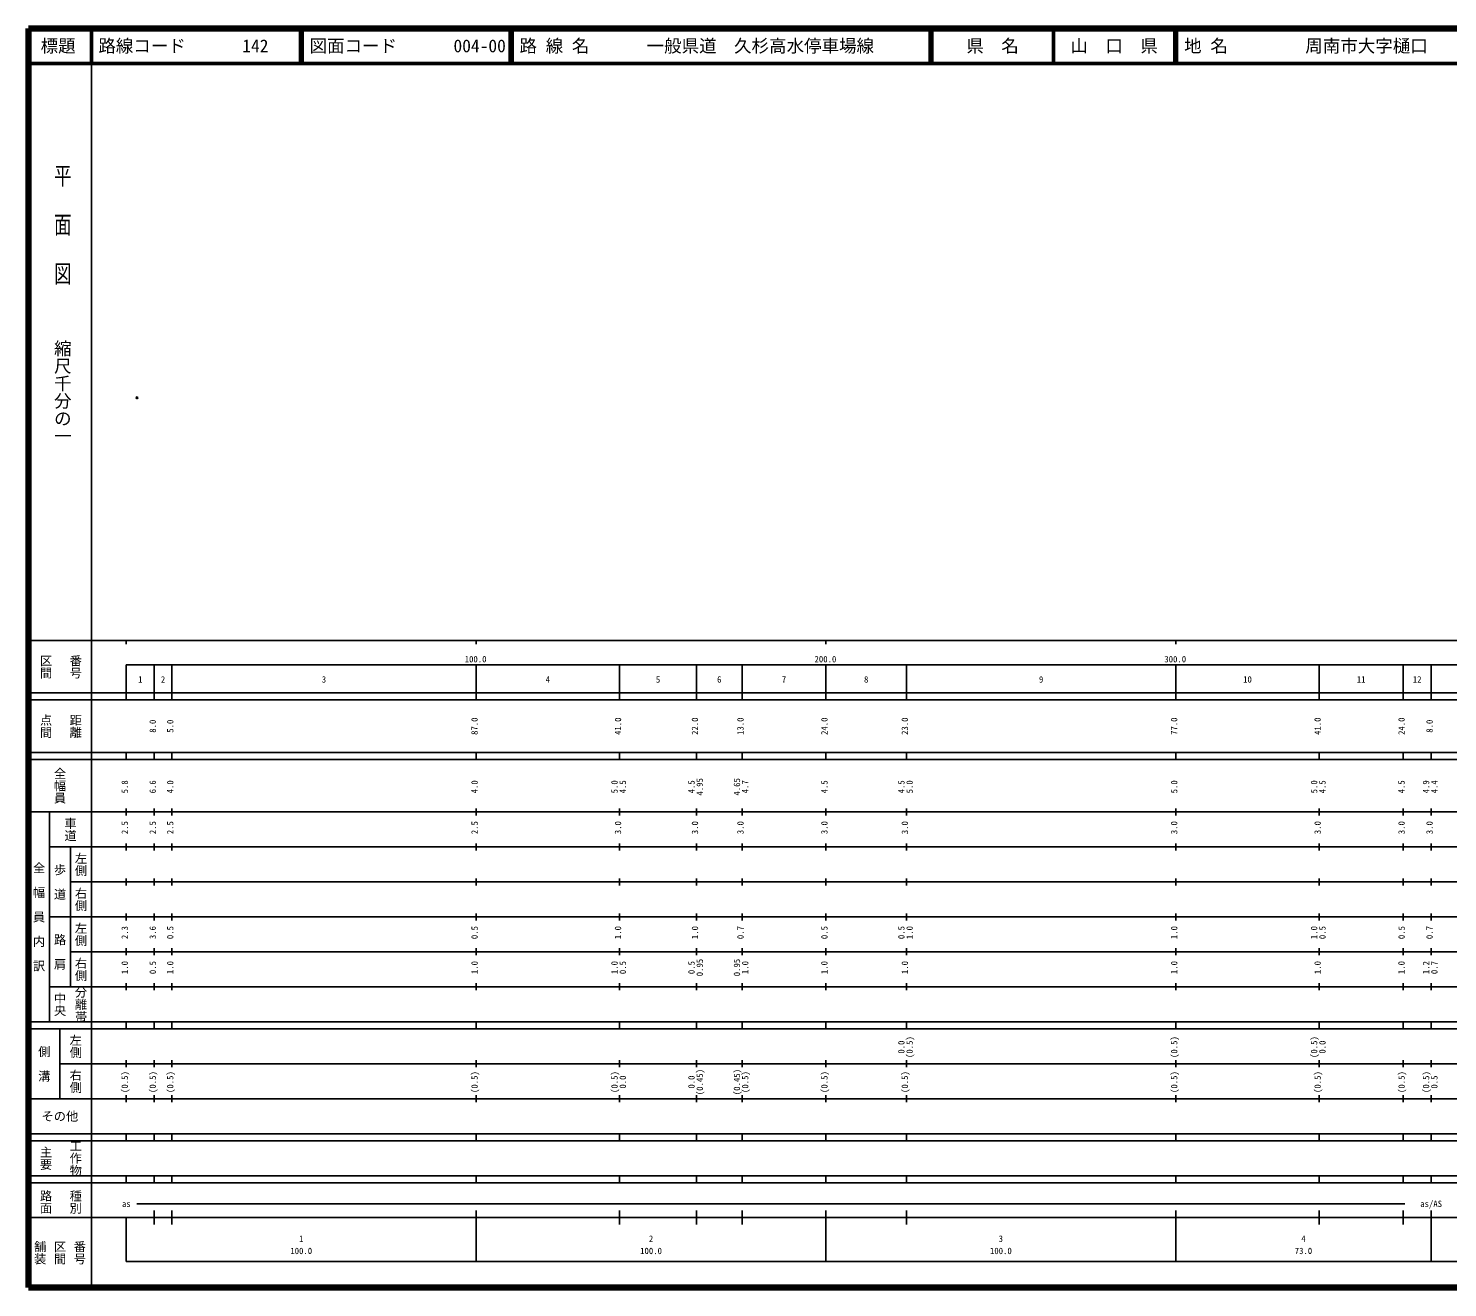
# Model space of a CAD drawing. Units: millimetres on the paper. Extents: x 40 to 680, y 20 to 380.
# Drawn here: x 40 to 445.7, y 20 to 380 of the extents above; entities that cross this region are included whole.
import ezdxf
from ezdxf.enums import TextEntityAlignment as Align

# ---------------------------------------------------------------- set-up
doc = ezdxf.new("R2010")
doc.units = ezdxf.units.MM
doc.header["$PDMODE"] = 32
doc.header["$PDSIZE"] = 0.5
doc.layers.add('M-OTRS', color=6, linetype='Continuous')
doc.layers.add('M-TTL-TXT', color=7, linetype='Continuous')
for name, color, linetype, lineweight in [('M-TTL', 2, 'Continuous', 140), ('M-TTL-BAND', 7, 'Continuous', 25), ('M-TTL-LINE', 7, 'Continuous', 50)]:
    doc.layers.add(name, color=color, linetype=linetype, lineweight=lineweight)
doc.styles.add('@ＭＳ ゴシック', font='')
doc.styles.add('ＭＳ ゴシック', font='')
doc.styles.get('@ＭＳ ゴシック').set_extended_font_data('@MS Gothic')
doc.styles.get('ＭＳ ゴシック').set_extended_font_data('MS Gothic')

msp = doc.modelspace()

# ---------------------------------------------------------------- linework, layer by layer
at = {"layer": 'M-OTRS'}
msp.add_point((71.063, 274.392), dxfattribs=at)
at = {"layer": 'M-TTL'}
for p, q in [((40, 380), (40, 20)), ((680, 380), (40, 380)), ((40, 20), (680, 20))]:
    msp.add_line(p, q, dxfattribs=at)
at = {"layer": 'M-TTL-BAND'}
for p, q in [((58, 370), (58, 20)), ((40, 205), (579, 205)), ((68, 205), (68, 204)), ((168, 205), (168, 204)), ((268, 205), (268, 204)), ((368, 205), (368, 204)), ((68, 198), (579, 198)), ((68, 198), (68, 188)), ((76, 188), (76, 198)), ((81, 188), (81, 198)), ((168, 188), (168, 198)), ((209, 188), (209, 198)), ((231, 188), (231, 198)), ((244, 188), (244, 198)), ((268, 188), (268, 198)), ((291, 188), (291, 198)), ((368, 188), (368, 198)), ((409, 188), (409, 198)), ((433, 188), (433, 198)), ((441, 188), (441, 198)), ((40, 190), (579, 190)), ((40, 188), (579, 188)), ((40, 173), (579, 173)), ((40, 171), (579, 171)), ((68, 171), (68, 173)), ((76, 171), (76, 173)), ((81, 171), (81, 173)), ((168, 171), (168, 173)), ((209, 171), (209, 173)), ((231, 171), (231, 173)), ((244, 171), (244, 173)), ((268, 171), (268, 173)), ((291, 171), (291, 173)), ((368, 171), (368, 173)), ((409, 171), (409, 173)), ((433, 171), (433, 173)), ((441, 171), (441, 173)), ((40, 156), (579, 156)), ((46, 96), (46, 156)), ((68, 155), (68, 157)), ((76, 155), (76, 157)), ((81, 155), (81, 157)), ((168, 155), (168, 157)), ((209, 155), (209, 157)), ((231, 155), (231, 157)), ((244, 155), (244, 157)), ((268, 155), (268, 157)), ((291, 155), (291, 157)), ((368, 155), (368, 157)), ((409, 155), (409, 157)), ((433, 155), (433, 157)), ((441, 155), (441, 157)), ((68, 145), (68, 147)), ((76, 145), (76, 147)), ((81, 145), (81, 147)), ((168, 145), (168, 147)), ((209, 145), (209, 147)), ((231, 145), (231, 147)), ((244, 145), (244, 147)), ((268, 145), (268, 147)), ((291, 145), (291, 147)), ((368, 145), (368, 147)), ((409, 145), (409, 147)), ((433, 145), (433, 147)), ((441, 145), (441, 147)), ((46, 146), (579, 146)), ((52, 146), (52, 106)), ((52, 136), (579, 136)), ((68, 135), (68, 137)), ((76, 135), (76, 137)), ((81, 135), (81, 137)), ((168, 135), (168, 137)), ((209, 135), (209, 137)), ((231, 135), (231, 137)), ((244, 135), (244, 137)), ((268, 135), (268, 137)), ((291, 135), (291, 137)), ((368, 135), (368, 137)), ((409, 135), (409, 137)), ((433, 135), (433, 137)), ((441, 135), (441, 137)), ((46, 126), (579, 126)), ((68, 125), (68, 127)), ((76, 125), (76, 127)), ((81, 125), (81, 127)), ((168, 125), (168, 127)), ((209, 125), (209, 127)), ((231, 125), (231, 127)), ((244, 125), (244, 127)), ((268, 125), (268, 127)), ((291, 125), (291, 127)), ((368, 125), (368, 127)), ((409, 125), (409, 127)), ((433, 125), (433, 127)), ((441, 125), (441, 127)), ((52, 116), (579, 116)), ((68, 115), (68, 117)), ((76, 115), (76, 117)), ((81, 115), (81, 117)), ((168, 115), (168, 117)), ((209, 115), (209, 117)), ((231, 115), (231, 117)), ((244, 115), (244, 117)), ((268, 115), (268, 117)), ((291, 115), (291, 117)), ((368, 115), (368, 117)), ((409, 115), (409, 117)), ((433, 115), (433, 117)), ((441, 115), (441, 117)), ((46, 106), (579, 106)), ((68, 105), (68, 107)), ((76, 105), (76, 107)), ((81, 105), (81, 107)), ((168, 105), (168, 107)), ((209, 105), (209, 107)), ((231, 105), (231, 107)), ((244, 105), (244, 107)), ((268, 105), (268, 107)), ((291, 105), (291, 107)), ((368, 105), (368, 107)), ((409, 105), (409, 107)), ((433, 105), (433, 107)), ((441, 105), (441, 107)), ((40, 96), (579, 96)), ((40, 94), (579, 94)), ((49, 94), (49, 74)), ((68, 94), (68, 96)), ((76, 94), (76, 96)), ((81, 94), (81, 96)), ((168, 94), (168, 96)), ((209, 94), (209, 96)), ((231, 94), (231, 96)), ((244, 94), (244, 96)), ((268, 94), (268, 96)), ((291, 94), (291, 96)), ((368, 94), (368, 96)), ((409, 94), (409, 96)), ((433, 94), (433, 96)), ((441, 94), (441, 96)), ((49, 84), (579, 84)), ((68, 83), (68, 85)), ((76, 83), (76, 85)), ((81, 83), (81, 85)), ((168, 83), (168, 85)), ((209, 83), (209, 85)), ((231, 83), (231, 85)), ((244, 83), (244, 85)), ((268, 83), (268, 85)), ((291, 83), (291, 85)), ((368, 83), (368, 85)), ((409, 83), (409, 85)), ((433, 83), (433, 85)), ((441, 83), (441, 85)), ((40, 74), (579, 74)), ((68, 73), (68, 75)), ((76, 73), (76, 75)), ((81, 73), (81, 75)), ((168, 73), (168, 75)), ((209, 73), (209, 75)), ((231, 73), (231, 75)), ((244, 73), (244, 75)), ((268, 73), (268, 75)), ((291, 73), (291, 75)), ((368, 73), (368, 75)), ((409, 73), (409, 75)), ((433, 73), (433, 75)), ((441, 73), (441, 75)), ((40, 64), (579, 64)), ((40, 62), (579, 62)), ((68, 62), (68, 64)), ((76, 62), (76, 64)), ((81, 62), (81, 64)), ((168, 62), (168, 64)), ((209, 62), (209, 64)), ((231, 62), (231, 64)), ((244, 62), (244, 64)), ((268, 62), (268, 64)), ((291, 62), (291, 64)), ((368, 62), (368, 64)), ((409, 62), (409, 64)), ((433, 62), (433, 64)), ((441, 62), (441, 64)), ((40, 52), (579, 52)), ((40, 50), (579, 50)), ((68, 50), (68, 52)), ((76, 50), (76, 52)), ((81, 50), (81, 52)), ((168, 50), (168, 52)), ((209, 50), (209, 52)), ((231, 50), (231, 52)), ((244, 50), (244, 52)), ((268, 50), (268, 52)), ((291, 50), (291, 52)), ((368, 50), (368, 52)), ((409, 50), (409, 52)), ((433, 50), (433, 52)), ((441, 50), (441, 52)), ((71, 44), (433.5, 44)), ((76, 38), (76, 42)), ((81, 38), (81, 42)), ((168, 27.5), (168, 42)), ((209, 38), (209, 42)), ((231, 38), (231, 42)), ((244, 38), (244, 42)), ((268, 27.5), (268, 42)), ((291, 38), (291, 42)), ((368, 27.5), (368, 42)), ((409, 38), (409, 42)), ((433, 38), (433, 42)), ((441, 27.5), (441, 42)), ((40, 40), (579, 40)), ((68, 40), (68, 27.5)), ((68, 27.5), (579, 27.5))]:
    msp.add_line(p, q, dxfattribs=at)
at = {"layer": 'M-TTL-LINE'}
for p, q in [((58, 380), (58, 370)), ((117.75, 380), (117.75, 370)), ((118.25, 380), (118.25, 370)), ((177.75, 380), (177.75, 370)), ((178.25, 380), (178.25, 370)), ((297.75, 380), (297.75, 370)), ((298.25, 380), (298.25, 370)), ((333, 380), (333, 370)), ((367.75, 380), (367.75, 370)), ((368.25, 380), (368.25, 370)), ((40, 370), (680, 370))]:
    msp.add_line(p, q, dxfattribs=at)

# ---------------------------------------------------------------- texts
at = {"layer": 'M-TTL-BAND', "style": '@ＭＳ ゴシック', "width": 1.4}
msp.add_text('平  面  図', height=3.666, rotation=270, dxfattribs=at).set_placement((49.777, 306.475), align=Align.MIDDLE_RIGHT)
at = {"layer": 'M-TTL-BAND', "style": '@ＭＳ ゴシック'}
msp.add_text('縮尺千分の一', height=3.666, rotation=270, dxfattribs=at).set_placement((49.777, 261.03), align=Align.MIDDLE_RIGHT)
for s, p in [('区間', (45, 197.5)), ('番号', (53.5, 197.5)), ('点間', (45, 180.5)), ('距離', (53.5, 180.5)), ('全幅員', (49, 163.5)), ('車道', (52, 151)), ('左側', (55, 141)), ('全\u3000幅\u3000員\u3000内\u3000訳', (43, 126)), ('歩\u3000道', (49, 136)), ('右側', (55, 131)), ('左側', (55, 121)), ('路\u3000肩', (49, 116)), ('右側', (55, 111)), ('分離帯', (55, 101)), ('中央', (49, 101)), ('左側', (53.5, 89)), ('側\u3000溝', (44.5, 84)), ('右側', (53.5, 79)), ('工作物', (53.5, 57)), ('主要', (45, 57)), ('路面', (45, 44.5)), ('種別', (53.5, 44.5)), ('舗装', (43.333, 30)), ('区間', (49, 30)), ('番号', (54.667, 30))]:
    msp.add_text(s, height=2.566, rotation=270, dxfattribs=at).set_placement(p, align=Align.MIDDLE_CENTER)
at = {"layer": 'M-TTL-BAND', "style": 'ＭＳ ゴシック'}
for s, p in [('100.0', (167.844, 198.195)), ('200.0', (267.844, 198.195)), ('300.0', (367.844, 198.195)), ('2', (78.5, 192.405)), ('3', (124.5, 192.405)), ('6', (237.5, 192.405)), ('8', (279.5, 192.405)), ('9', (329.5, 192.405)), ('10', (388.5, 192.405)), ('12', (437, 192.405)), ('1', (72, 192.405)), ('4', (188.5, 192.405)), ('5', (220, 192.405)), ('7', (256, 192.405)), ('11', (421, 192.405)), ('as/AS', (441, 42.5)), ('as', (68, 42.5)), ('1', (118, 32.523)), ('2', (218, 32.523)), ('3', (318, 32.523)), ('4', (404.5, 32.523)), ('100.0', (118, 29.033)), ('100.0', (218, 29.033)), ('100.0', (318, 29.033)), ('73.0', (404.5, 29.033))]:
    msp.add_text(s, height=1.833, dxfattribs=at).set_placement(p, align=Align.BOTTOM_CENTER)
for s, p in [('87.0', (169, 180.5)), ('41.0', (210, 180.5)), ('22.0', (232, 180.5)), ('13.0', (245, 180.5)), ('24.0', (269, 180.5)), ('23.0', (292, 180.5)), ('77.0', (369, 180.5)), ('41.0', (410, 180.5)), ('24.0', (434, 180.5)), ('8.0', (77, 180.5)), ('5.0', (82, 180.5)), ('8.0', (442, 180.5)), ('5.8', (69, 163.174)), ('6.6', (77, 163.174)), ('4.0', (82, 163.174)), ('4.0', (169, 163.174)), ('5.0', (209, 163.174)), ('4.5', (211.37, 163.174)), ('4.5', (231, 163.174)), ('4.95', (233.37, 163.174)), ('4.65', (244, 163.174)), ('4.7', (246.37, 163.174)), ('4.5', (269, 163.174)), ('4.5', (291, 163.174)), ('5.0', (293.37, 163.174)), ('5.0', (369, 163.174)), ('5.0', (409, 163.174)), ('4.5', (411.37, 163.174)), ('4.5', (433.971, 163.174)), ('4.9', (441, 163.174)), ('4.4', (443.37, 163.174)), ('2.5', (69, 151.5)), ('2.5', (77, 151.5)), ('2.5', (82, 151.5)), ('2.5', (169, 151.5)), ('3.0', (210, 151.5)), ('3.0', (232, 151.5)), ('3.0', (245, 151.5)), ('3.0', (269, 151.5)), ('3.0', (292, 151.5)), ('3.0', (369, 151.5)), ('3.0', (410, 151.5)), ('3.0', (434, 151.5)), ('3.0', (442, 151.5)), ('2.3', (69, 121.5)), ('3.6', (77, 121.5)), ('0.5', (82, 121.5)), ('0.5', (169, 121.5)), ('1.0', (210, 121.5)), ('1.0', (232, 121.5)), ('0.7', (245, 121.5)), ('0.5', (269, 121.5)), ('0.5', (291, 121.5)), ('1.0', (293.37, 121.5)), ('1.0', (369, 121.5)), ('1.0', (409, 121.5)), ('0.5', (411.37, 121.5)), ('0.5', (434, 121.5)), ('0.7', (442, 121.5)), ('0.95', (233.37, 111.5)), ('0.95', (244, 111.5)), ('1.0', (69, 111.5)), ('0.5', (77, 111.5)), ('1.0', (82, 111.5)), ('1.0', (169, 111.5)), ('1.0', (209, 111.5)), ('0.5', (211.37, 111.5)), ('0.5', (231, 111.5)), ('1.0', (246.37, 111.5)), ('1.0', (269, 111.5)), ('1.0', (292, 111.5)), ('1.0', (369, 111.5)), ('1.0', (410, 111.5)), ('1.0', (433.971, 111.5)), ('1.2', (441, 111.5)), ('0.7', (443.37, 111.5)), ('0.0', (291, 88.764)), ('(0.5)', (293.37, 88.764)), ('(0.5)', (369, 88.764)), ('(0.5)', (409, 88.764)), ('0.0', (411.37, 88.764)), ('(0.5)', (69, 78.764)), ('(0.5)', (77, 78.764)), ('(0.5)', (82, 78.764)), ('(0.5)', (169, 78.764)), ('(0.5)', (209, 78.764)), ('(0.45)', (233.37, 78.764)), ('(0.45)', (244, 78.764)), ('(0.5)', (246.37, 78.764)), ('(0.5)', (269, 78.764)), ('(0.5)', (292, 78.764)), ('(0.5)', (369, 78.764)), ('(0.5)', (410, 78.764)), ('(0.5)', (434, 78.764)), ('(0.5)', (441, 78.764)), ('0.0', (211.37, 78.764)), ('0.0', (231, 78.764)), ('0.5', (443.37, 78.764))]:
    msp.add_text(s, height=1.833, rotation=90, dxfattribs=at).set_placement(p, align=Align.BOTTOM_CENTER)
msp.add_text('その他', height=2.566, dxfattribs=at).set_placement((49, 69), align=Align.MIDDLE_CENTER)
at = {"layer": 'M-TTL-TXT', "style": 'ＭＳ ゴシック'}
for s, p in [('標題', (48.5, 375)), ('県\u3000名', (315.625, 375)), ('山\u3000口\u3000県', (350.375, 375))]:
    msp.add_text(s, height=3.666, dxfattribs=at).set_placement(p, align=Align.MIDDLE_CENTER)
for s, p in [('路線コード', (60, 375)), ('路 線 名', (180.38, 375)), ('一般県道\u3000久杉高水停車場線', (216.734, 375)), ('地 名', (370.38, 375)), ('周南市大字樋口', (405.024, 375)), ('142', (101.142, 375)), ('図面コード', (120.38, 375)), ('004-00', (161.521, 375))]:
    msp.add_text(s, height=3.666, dxfattribs=at).set_placement(p, align=Align.MIDDLE_LEFT)

doc.saveas('drawing.dxf')
